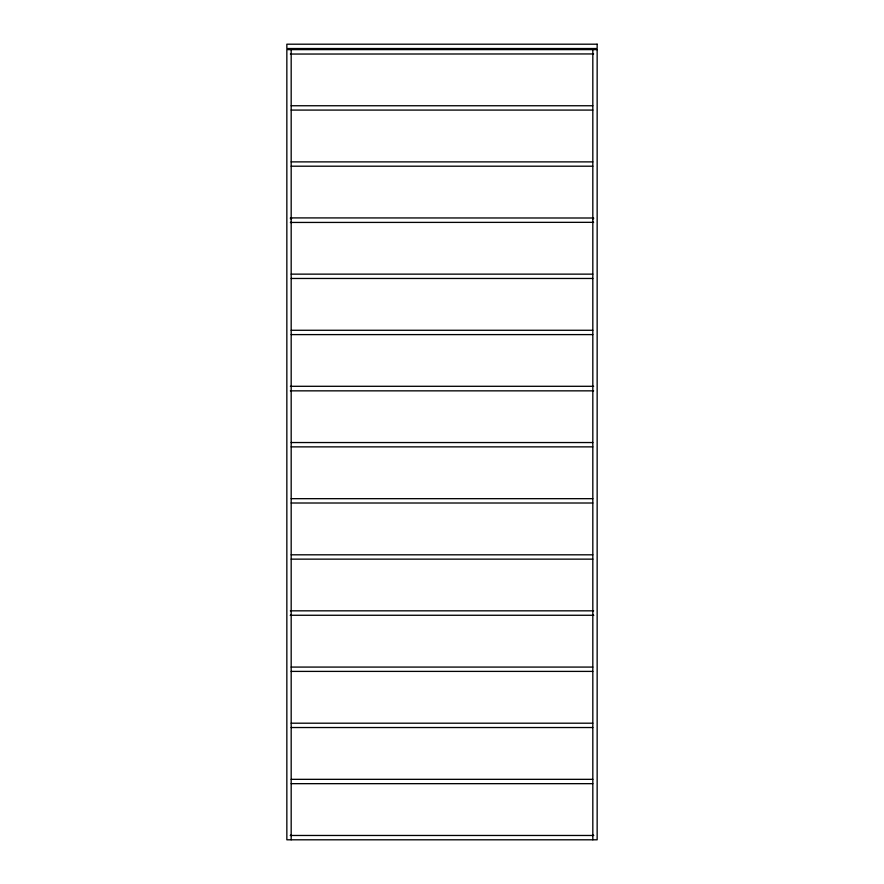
<?xml version="1.0" encoding="UTF-8"?>
<svg xmlns="http://www.w3.org/2000/svg" width="884" height="884" viewBox="0 0 884 884"><rect width="100%" height="100%" fill="white"/><g stroke="black" fill="none" stroke-linecap="round" stroke-linejoin="round"><path stroke-width="1.33" d="M291.179 54.046L290.372 54.046L593.617 53.946L592.821 54.046M291.179 105.749L592.821 105.749M291.179 110.08L592.821 110.08M291.179 161.882L592.821 161.882M291.179 166.203L592.821 166.203M291.179 217.906L290.372 217.906L593.617 218.005L592.821 217.906M290.372 218.691L291.179 218.691M592.821 218.691L593.628 218.691M291.179 222.448L290.372 222.448L593.617 222.337L592.821 222.448M291.179 274.139L592.821 274.139M291.179 278.471L592.821 278.471M291.179 330.273L592.821 330.273M291.179 334.605L592.821 334.605M290.372 386.297L593.628 386.297M290.372 390.85L593.628 390.85M291.179 442.541L592.821 442.541M291.179 446.873L592.821 446.873M291.179 498.675L592.821 498.675M291.179 503.007L592.821 503.007M291.179 554.809L592.821 554.809M291.179 559.141L592.821 559.141M290.372 610.833L593.628 610.833M290.383 615.264L593.617 615.264M290.372 615.375L291.179 615.375M592.821 615.375L593.628 615.375M291.179 667.077L592.821 667.077M291.179 671.398L592.821 671.398M291.179 723.2L592.821 723.2M291.179 727.532L592.821 727.532M291.179 779.334L592.821 779.334M291.179 783.666L592.821 783.666M290.372 835.358L291.179 835.358M592.821 835.358L593.628 835.358M290.383 835.468L593.617 835.468M592.821 49.614L592.821 839.8M291.51 218.005L291.51 218.823M291.179 49.614L291.179 839.8M597.153 44.2L286.847 44.2L286.847 48.532L597.153 48.532L597.153 44.2M597.153 49.614L286.847 49.614L286.847 839.8L597.153 839.8L597.153 49.614"/></g></svg>
